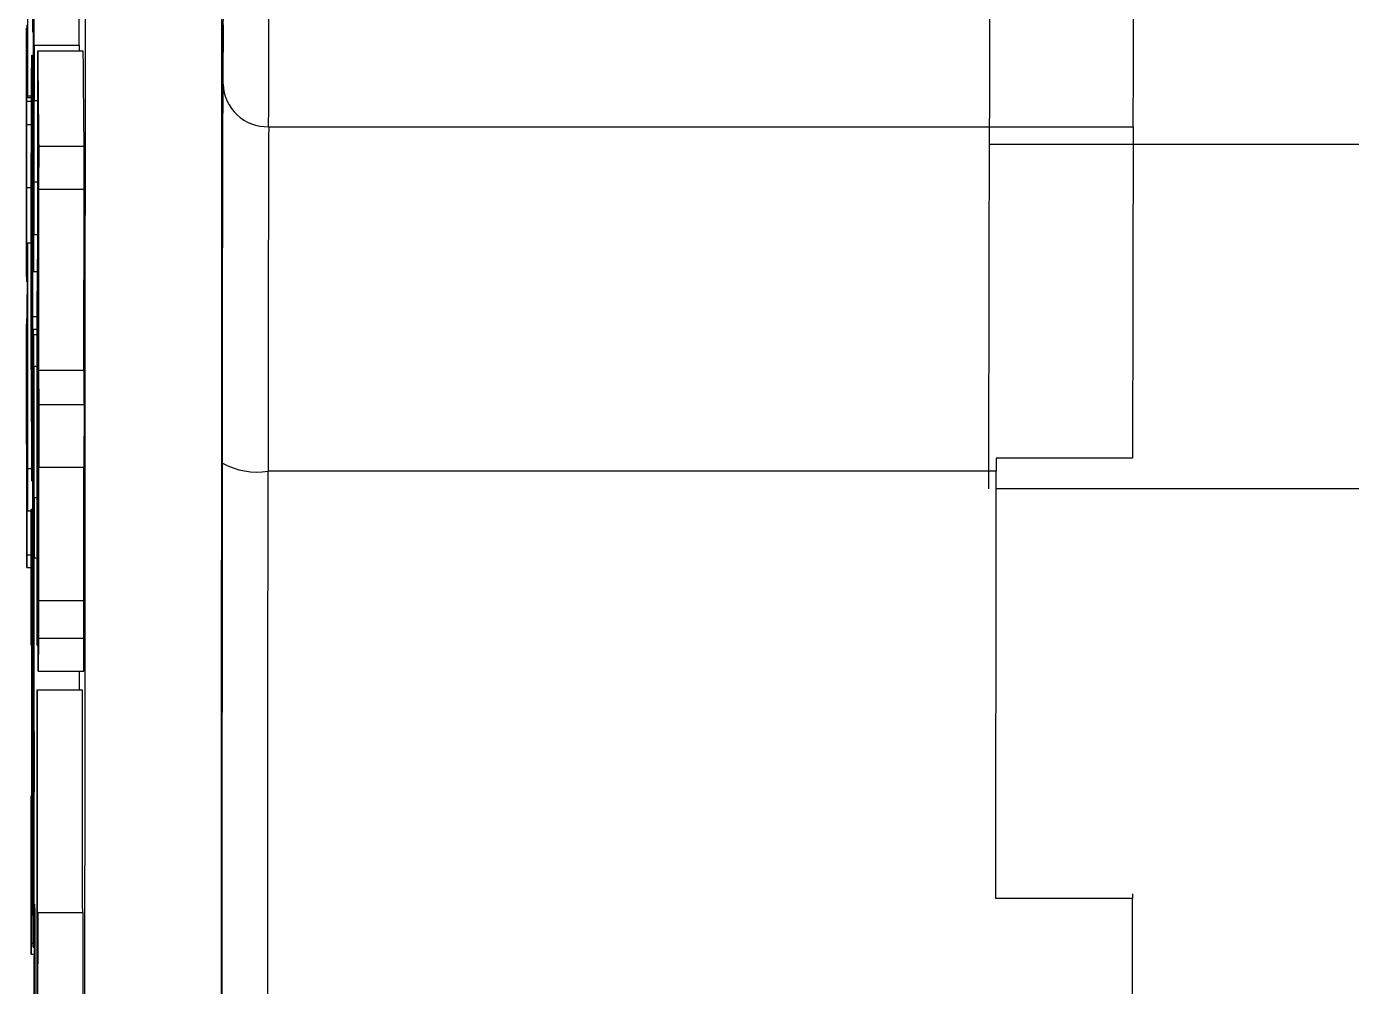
# Model space of a CAD drawing. Header units: millimetres. Extents: x 2126 to 3741, y 477 to 1658.
# Drawn here: x 2289.11 to 2318.23, y 863.77 to 884.87 of the extents above; entities that cross this region are included whole.
import ezdxf

# ---------------------------------------------------------------- set-up
doc = ezdxf.new("R2010")
doc.units = ezdxf.units.MM

msp = doc.modelspace()

# ---------------------------------------------------------------- linework, layer by layer
at = {"color": 7, "linetype": 'Continuous', "lineweight": 25}
for p, q in [((2289.27, 888.098), (2289.27, 881.105)), ((2289.274, 886.422), (2289.274, 884.4)), ((2289.269, 884.804), (2289.269, 886.191)), ((2289.273, 881.452), (2289.273, 886.307)), ((2290.274, 884.457), (2290.274, 886.018)), ((2289.133, 885.763), (2289.134, 883.342)), ((2289.256, 884.746), (2289.255, 885.44)), ((2289.116, 884.054), (2289.132, 884.906)), ((2289.266, 885.093), (2289.269, 884.804)), ((2289.115, 884.794), (2289.115, 884.831)), ((2289.115, 884.831), (2289.115, 884.471)), ((2289.115, 884.831), (2289.131, 884.831)), ((2289.116, 879.487), (2289.115, 884.794)), ((2289.265, 884.746), (2289.256, 884.746)), ((2289.265, 883.359), (2289.265, 884.746)), ((2289.266, 884.804), (2289.266, 881.221)), ((2289.115, 884.471), (2289.124, 884.471)), ((2289.281, 884.457), (2289.28, 883.244)), ((2289.281, 884.457), (2290.281, 884.457)), ((2289.363, 883.213), (2289.362, 884.333)), ((2289.362, 884.333), (2290.362, 884.333)), ((2290.281, 884.333), (2290.281, 884.457)), ((2289.132, 884.081), (2289.117, 883.23)), ((2289.234, 884.235), (2289.265, 884.235)), ((2289.133, 883.305), (2289.133, 883.665)), ((2289.269, 879.487), (2289.269, 883.706)), ((2289.279, 883.648), (2289.274, 883.648)), ((2289.274, 883.648), (2289.274, 881.452)), ((2289.28, 883.244), (2289.279, 883.648)), ((2289.117, 883.23), (2289.256, 883.23)), ((2289.134, 883.342), (2289.133, 883.305)), ((2289.133, 883.305), (2289.256, 883.305)), ((2289.134, 883.342), (2289.256, 883.342)), ((2289.257, 882.666), (2289.256, 883.359)), ((2289.256, 883.359), (2289.265, 883.359)), ((2289.28, 883.244), (2289.363, 883.244)), ((2289.365, 882.995), (2289.363, 883.213)), ((2289.363, 878.949), (2289.365, 882.995)), ((2289.366, 882.902), (2289.364, 878.857)), ((2289.372, 882.209), (2289.366, 882.902)), ((2289.116, 882.718), (2289.116, 881.327)), ((2289.116, 882.718), (2289.257, 882.718)), ((2289.255, 882.666), (2289.255, 882.666)), ((2289.255, 882.666), (2289.257, 882.666)), ((2289.265, 882.666), (2289.257, 882.666)), ((2289.265, 881.163), (2289.265, 882.666)), ((2294.436, 882.666), (2313.436, 882.666)), ((2310.279, 882.281), (2344.113, 882.281)), ((2289.37, 878.163), (2289.372, 882.209)), ((2289.373, 882.116), (2289.371, 878.071)), ((2289.379, 881.451), (2289.373, 882.116)), ((2289.382, 882.232), (2289.38, 881.292)), ((2290.382, 882.232), (2289.382, 882.232)), ((2290.38, 881.292), (2290.382, 882.232)), ((2289.272, 880.701), (2289.272, 881.452)), ((2289.272, 881.452), (2289.273, 881.452)), ((2289.274, 881.452), (2289.279, 881.452)), ((2289.279, 881.452), (2289.278, 880.296)), ((2289.279, 881.452), (2289.364, 881.452)), ((2289.377, 877.406), (2289.379, 881.451)), ((2289.116, 881.327), (2289.253, 881.327)), ((2289.256, 881.163), (2289.265, 881.163)), ((2289.266, 881.221), (2289.267, 880.816)), ((2289.266, 881.221), (2289.269, 881.221)), ((2289.38, 881.292), (2289.378, 877.313)), ((2289.38, 881.292), (2290.38, 881.292)), ((2290.378, 877.313), (2290.38, 881.292)), ((2289.27, 881.105), (2289.272, 880.412)), ((2289.27, 881.105), (2289.272, 881.105)), ((2289.267, 880.816), (2289.266, 880.007)), ((2289.267, 880.816), (2289.269, 880.816)), ((2289.272, 880.701), (2289.277, 880.701)), ((2289.277, 880.759), (2289.276, 880.757)), ((2289.278, 880.296), (2289.277, 880.759)), ((2289.265, 880.412), (2289.256, 880.412)), ((2289.256, 880.41), (2289.265, 880.41)), ((2289.266, 880.007), (2289.265, 880.412)), ((2289.272, 880.412), (2289.269, 879.487)), ((2289.272, 880.412), (2289.278, 880.412)), ((2289.278, 880.296), (2289.363, 880.296)), ((2289.134, 880.045), (2289.135, 880.113)), ((2289.134, 879.793), (2289.134, 880.045)), ((2289.135, 880.113), (2289.137, 875.156)), ((2289.135, 880.113), (2289.266, 880.113)), ((2289.266, 880.007), (2289.269, 880.007)), ((2289.363, 879.747), (2289.355, 879.747)), ((2289.356, 879.692), (2289.363, 878.949)), ((2289.356, 879.692), (2289.363, 879.692)), ((2289.12, 879.256), (2289.116, 879.487)), ((2289.12, 879.526), (2289.12, 879.256)), ((2289.22, 879.558), (2289.269, 879.558)), ((2289.249, 879.608), (2289.269, 879.608)), ((2289.269, 879.487), (2289.363, 879.487)), ((2289.118, 877.658), (2289.134, 879.248)), ((2289.231, 878.494), (2289.231, 878.979)), ((2289.231, 878.979), (2289.232, 878.979)), ((2289.232, 878.979), (2289.232, 874.886)), ((2289.364, 878.857), (2289.37, 878.163)), ((2289.37, 878.857), (2289.364, 878.857)), ((2289.249, 878.494), (2289.352, 878.494)), ((2289.35, 873.324), (2289.352, 878.585)), ((2289.362, 878.007), (2289.356, 878.703)), ((2289.116, 878.261), (2289.117, 878.329)), ((2289.119, 873.105), (2289.116, 878.261)), ((2289.117, 878.329), (2289.117, 878.026)), ((2289.117, 878.329), (2289.125, 878.329)), ((2289.134, 878.439), (2289.127, 877.749)), ((2289.258, 878.158), (2289.259, 878.216)), ((2289.259, 878.216), (2289.352, 878.216)), ((2289.117, 878.026), (2289.122, 878.026)), ((2289.136, 876.657), (2289.135, 878.073)), ((2289.266, 877.58), (2289.267, 878.1)), ((2289.267, 878.1), (2289.267, 874.459)), ((2289.267, 878.1), (2289.352, 878.1)), ((2289.354, 878.063), (2289.352, 873.409)), ((2289.354, 878.063), (2289.362, 878.063)), ((2289.36, 873.825), (2289.362, 878.007)), ((2289.363, 877.914), (2289.361, 873.733)), ((2289.37, 877.221), (2289.363, 877.914)), ((2289.371, 878.071), (2289.377, 877.406)), ((2289.377, 878.071), (2289.371, 878.071)), ((2289.127, 877.684), (2289.118, 876.849)), ((2289.127, 877.749), (2289.128, 876.283)), ((2289.127, 877.749), (2289.135, 877.749)), ((2289.127, 876.218), (2289.127, 877.684)), ((2289.248, 877.697), (2289.266, 877.697)), ((2289.223, 877.523), (2289.229, 877.523)), ((2289.254, 876.944), (2289.255, 877.465)), ((2289.255, 877.465), (2289.255, 872.032)), ((2289.277, 876.944), (2289.278, 877.407)), ((2289.278, 877.407), (2289.278, 874.459)), ((2289.278, 877.407), (2289.352, 877.407)), ((2289.368, 873.039), (2289.37, 877.221)), ((2289.37, 877.128), (2289.368, 872.947)), ((2289.377, 876.463), (2289.37, 877.128)), ((2289.378, 877.313), (2290.378, 877.313)), ((2289.118, 876.849), (2289.127, 876.849)), ((2289.249, 876.819), (2289.241, 876.18)), ((2289.277, 876.309), (2289.277, 876.944)), ((2289.241, 876.18), (2289.241, 876.666)), ((2289.375, 872.281), (2289.377, 876.463)), ((2289.386, 876.561), (2289.383, 875.181)), ((2289.386, 876.561), (2290.386, 876.561)), ((2290.383, 875.181), (2290.386, 876.561)), ((2289.118, 876.306), (2289.118, 874.992)), ((2289.118, 876.306), (2289.127, 876.306)), ((2289.229, 876.18), (2289.221, 876.18)), ((2289.266, 876.18), (2289.241, 876.18)), ((2289.266, 874.055), (2289.266, 876.193)), ((2289.277, 874.459), (2289.277, 876.309)), ((2289.378, 876.371), (2289.376, 872.256)), ((2289.383, 875.831), (2289.378, 876.371)), ((2289.131, 875.545), (2289.131, 875.611)), ((2289.131, 875.611), (2289.131, 875.308)), ((2289.383, 875.181), (2289.383, 875.831)), ((2289.131, 875.308), (2289.125, 874.653)), ((2289.231, 874.886), (2289.231, 875.29)), ((2289.254, 865.56), (2289.254, 875.557)), ((2313.423, 875.381), (2310.423, 875.381)), ((2289.125, 874.956), (2289.125, 875)), ((2289.137, 875.156), (2289.134, 874.224)), ((2289.137, 875.156), (2289.231, 875.156)), ((2289.259, 874.633), (2289.26, 875.095)), ((2289.26, 875.095), (2289.26, 872.032)), ((2289.383, 875.181), (2290.383, 875.181)), ((2290.376, 872.256), (2290.377, 875.181)), ((2310.423, 875.094), (2294.423, 875.094)), ((2289.118, 874.992), (2289.125, 874.992)), ((2289.125, 874.653), (2289.125, 874.956)), ((2289.232, 874.886), (2289.231, 874.886)), ((2289.232, 874.886), (2289.254, 874.886)), ((2344.851, 874.711), (2310.423, 874.711)), ((2289.134, 874.224), (2289.133, 874.453)), ((2289.259, 873.997), (2289.259, 874.633)), ((2289.267, 874.459), (2289.277, 874.459)), ((2289.281, 874.517), (2289.28, 873.188)), ((2289.281, 874.517), (2289.35, 874.517)), ((2289.134, 874.224), (2289.219, 874.224)), ((2289.219, 871.269), (2289.219, 874.263)), ((2289.219, 874.263), (2289.22, 874.263)), ((2289.22, 874.263), (2289.22, 874.02)), ((2289.22, 874.263), (2289.254, 874.263)), ((2289.22, 874.02), (2289.254, 874.02)), ((2289.259, 872.032), (2289.259, 873.997)), ((2289.359, 872.89), (2289.358, 874.01)), ((2289.358, 874.01), (2289.36, 873.825)), ((2289.358, 874.01), (2289.36, 874.01)), ((2289.27, 873.65), (2289.267, 873.65)), ((2289.267, 873.65), (2289.267, 869.316)), ((2289.273, 873.65), (2289.27, 873.65)), ((2289.27, 873.65), (2289.27, 869.316)), ((2289.27, 869.316), (2289.27, 873.65)), ((2289.273, 869.316), (2289.273, 873.65)), ((2289.277, 873.65), (2289.274, 873.65)), ((2289.274, 873.65), (2289.274, 869.316)), ((2289.277, 869.316), (2289.277, 873.65)), ((2289.278, 873.65), (2289.278, 869.316)), ((2289.279, 873.65), (2289.278, 873.65)), ((2289.28, 873.188), (2289.279, 873.65)), ((2289.361, 873.733), (2289.368, 873.039)), ((2289.368, 873.733), (2289.361, 873.733)), ((2289.123, 873.257), (2289.123, 872.981)), ((2289.123, 873.257), (2289.219, 873.257)), ((2289.352, 873.409), (2289.359, 873.409)), ((2289.123, 872.981), (2289.119, 873.105)), ((2289.123, 872.981), (2289.219, 872.981)), ((2289.222, 873.13), (2289.249, 869.977)), ((2289.222, 873.13), (2289.254, 873.13)), ((2289.266, 869.894), (2289.266, 873.015)), ((2289.28, 873.188), (2289.359, 873.188)), ((2289.368, 872.947), (2289.375, 872.281)), ((2289.375, 872.947), (2289.368, 872.947)), ((2289.23, 871.512), (2289.224, 872.24)), ((2289.266, 872.09), (2289.264, 870.761)), ((2289.266, 872.09), (2289.266, 872.09)), ((2289.376, 872.256), (2289.377, 871.429)), ((2289.376, 872.256), (2290.376, 872.256)), ((2290.377, 871.429), (2290.376, 872.256)), ((2289.255, 872.032), (2289.259, 872.032)), ((2289.358, 871.842), (2289.358, 871.506)), ((2289.22, 871.512), (2289.22, 871.269)), ((2289.22, 871.512), (2289.23, 871.512)), ((2289.23, 867.877), (2289.23, 871.512)), ((2289.22, 871.269), (2289.219, 871.269)), ((2289.22, 871.269), (2289.23, 871.269)), ((2289.246, 869.654), (2289.231, 871.35)), ((2289.231, 871.35), (2289.231, 867.958)), ((2289.259, 871.281), (2289.255, 871.281)), ((2289.255, 871.281), (2289.255, 867.64)), ((2289.259, 867.987), (2289.259, 871.281)), ((2289.263, 871.281), (2289.26, 871.281)), ((2289.26, 871.281), (2289.26, 869.721)), ((2289.264, 870.761), (2289.263, 871.281)), ((2289.351, 871.275), (2289.374, 871.275)), ((2289.374, 870.699), (2289.373, 871.416)), ((2289.377, 871.429), (2289.374, 870.699)), ((2289.377, 871.429), (2290.377, 871.429)), ((2290.374, 870.699), (2290.377, 871.429)), ((2289.264, 870.761), (2289.266, 870.761)), ((2289.374, 870.699), (2290.374, 870.699)), ((2290.278, 870.287), (2290.278, 870.699)), ((2289.346, 870.238), (2289.347, 870.287)), ((2289.347, 870.287), (2290.347, 870.287)), ((2289.249, 869.977), (2289.249, 868.767)), ((2289.249, 869.977), (2289.254, 869.977)), ((2289.231, 867.958), (2289.246, 869.573)), ((2289.246, 869.573), (2289.246, 869.654)), ((2289.26, 869.721), (2289.262, 869.027)), ((2289.26, 869.721), (2289.27, 869.721)), ((2289.266, 864.808), (2289.266, 869.547)), ((2289.267, 869.316), (2289.27, 869.316)), ((2289.27, 869.316), (2289.273, 869.316)), ((2289.274, 869.316), (2289.277, 869.316)), ((2289.282, 869.374), (2289.28, 868.045)), ((2289.262, 869.027), (2289.259, 867.987)), ((2289.249, 868.767), (2289.222, 865.695)), ((2289.249, 868.767), (2289.254, 868.767)), ((2289.277, 868.507), (2289.267, 868.507)), ((2289.267, 868.507), (2289.267, 867.12)), ((2289.277, 865.328), (2289.277, 868.507)), ((2289.28, 868.507), (2289.278, 868.507)), ((2289.278, 868.507), (2289.278, 867.178)), ((2289.28, 868.045), (2289.28, 868.507)), ((2289.219, 864.482), (2289.219, 867.961)), ((2289.219, 867.961), (2289.22, 867.961)), ((2289.22, 867.961), (2289.22, 867.637)), ((2289.22, 867.961), (2289.23, 867.961)), ((2289.223, 867.071), (2289.23, 867.877)), ((2289.22, 867.637), (2289.228, 867.637)), ((2289.255, 867.64), (2289.257, 866.773)), ((2289.255, 867.64), (2289.266, 867.64)), ((2289.278, 867.178), (2289.279, 866.426)), ((2289.267, 867.12), (2289.269, 866.138)), ((2289.267, 867.12), (2289.277, 867.12)), ((2289.257, 866.773), (2289.254, 865.56)), ((2289.279, 866.426), (2289.277, 865.328)), ((2289.269, 866.138), (2289.266, 864.808)), ((2289.269, 866.138), (2289.277, 866.138)), ((2289.222, 865.695), (2289.254, 865.695)), ((2313.418, 865.708), (2310.418, 865.708)), ((2313.417, 865.811), (2313.418, 865.708)), ((2289.363, 865.397), (2289.356, 861.328)), ((2289.361, 865.253), (2289.363, 865.397)), ((2289.363, 865.397), (2290.363, 865.397)), ((2290.356, 861.328), (2290.363, 865.397)), ((2289.277, 865.328), (2289.289, 865.328)), ((2289.266, 864.808), (2289.287, 864.808)), ((2289.22, 864.724), (2289.22, 864.482)), ((2289.22, 864.724), (2289.287, 864.724)), ((2289.261, 864.635), (2289.261, 864.635)), ((2289.261, 864.635), (2289.287, 864.635)), ((2289.22, 864.482), (2289.219, 864.482)), ((2289.22, 864.482), (2289.286, 864.482)), ((2289.356, 861.572), (2289.359, 863.776))]:
    msp.add_line(p, q, dxfattribs=at)
at = {"color": 7, "linetype": 'Continuous', "lineweight": 25, "flags": 128}
for points in [[(2293.395, 861.173), (2293.399, 865.877), (2293.402, 870.698), (2293.405, 875.612), (2293.406, 880.596), (2293.407, 885.623), (2293.407, 890.668), (2293.407, 895.708), (2293.406, 900.716), (2293.403, 905.668), (2293.401, 910.539)], [(2293.431, 884.207), (2293.428, 884.384), (2293.425, 884.903)], [(2293.437, 884.903), (2293.434, 884.384), (2293.431, 884.207)], [(2310.423, 875.381), (2310.423, 875.345), (2310.423, 875.309), (2310.423, 875.274), (2310.423, 875.238), (2310.423, 875.202), (2310.423, 875.166), (2310.423, 875.13), (2310.423, 875.094)], [(2294.285, 810.697), (2294.296, 811.838), (2294.308, 813.329), (2294.318, 815.164), (2294.329, 817.336), (2294.339, 819.834), (2294.349, 822.646), (2294.358, 825.76), (2294.367, 829.163), (2294.376, 832.838), (2294.383, 836.769), (2294.391, 840.938), (2294.397, 845.327), (2294.403, 849.915), (2294.409, 854.682), (2294.413, 859.605), (2294.417, 864.664), (2294.42, 869.835), (2294.423, 875.094)], [(2310.418, 865.708), (2310.419, 866.865), (2310.419, 868.027), (2310.42, 869.194), (2310.421, 870.366), (2310.421, 871.542), (2310.422, 872.723), (2310.422, 873.907), (2310.423, 875.094)], [(2313.302, 812.58), (2313.308, 813.371), (2313.319, 815.241), (2313.329, 817.455), (2313.34, 820.003), (2313.35, 822.873), (2313.359, 826.052), (2313.368, 829.525), (2313.376, 833.275), (2313.384, 837.286), (2313.392, 841.539), (2313.398, 846.015), (2313.404, 850.691), (2313.41, 855.547), (2313.414, 860.561), (2313.418, 865.708)], [(2289.292, 865.584), (2289.295, 865.398), (2289.297, 864.86), (2289.299, 864.021), (2289.3, 862.963), (2289.3, 861.792), (2289.3, 860.62), (2289.299, 859.563), (2289.297, 858.724), (2289.295, 858.185), (2289.292, 857.999), (2289.29, 858.185), (2289.287, 858.724), (2289.286, 859.563), (2289.284, 860.62), (2289.284, 861.792), (2289.284, 862.963), (2289.286, 864.021), (2289.287, 864.86), (2289.29, 865.398), (2289.292, 865.584)], [(2289.292, 864.763), (2289.294, 864.584), (2289.296, 864.068), (2289.298, 863.277), (2289.298, 862.308), (2289.298, 861.276), (2289.298, 860.306), (2289.296, 859.515), (2289.294, 858.999), (2289.292, 858.82), (2289.29, 858.999), (2289.288, 859.515), (2289.287, 860.306), (2289.286, 861.276), (2289.286, 862.308), (2289.287, 863.277), (2289.288, 864.068), (2289.29, 864.584), (2289.292, 864.763)]]:
    msp.add_lwpolyline(points, dxfattribs=at)
at = {"color": 7, "linetype": 'Continuous', "lineweight": 25}
for centre, radius, start, end in [((302.133, 889.407), 1992.314, 359.806162, 0.193839), ((321.133, 889.407), 1992.314, 359.806162, 0.193839), ((2294.406, 883.636), 0.971, 182.0036, 271.8174), ((4169.508, 875.533), 1875.085, 179.782038, 180.013422), ((4128.319, 875.687), 1814.896, 179.779653, 180.009649), ((2294.181, 876.637), 1.561, 240.8519, 278.9032)]:
    msp.add_arc(centre, radius, start, end, dxfattribs=at)
for points, knots in [([(2290.257, 957.852), (2290.261, 957.804), (2290.269, 957.698), (2290.282, 956.828), (2290.295, 955.347), (2290.309, 953.172), (2290.322, 950.341), (2290.335, 946.827), (2290.347, 942.673), (2290.358, 937.93), (2290.369, 932.668), (2290.377, 926.977), (2290.385, 920.954), (2290.391, 914.731), (2290.396, 908.365), (2290.399, 902.013), (2290.401, 895.674), (2290.401, 889.407), (2290.401, 883.139), (2290.399, 876.801), (2290.396, 870.448), (2290.391, 864.082), (2290.385, 857.859), (2290.377, 851.837), (2290.369, 846.145), (2290.358, 840.883), (2290.347, 836.14), (2290.335, 831.986), (2290.322, 828.472), (2290.309, 825.641), (2290.295, 823.466), (2290.282, 821.985), (2290.269, 821.114), (2290.261, 821.007), (2290.257, 820.959)], [0, 0, 0, 0, 0.023828, 0.053273, 0.084485, 0.115699, 0.147957, 0.180726, 0.213842, 0.247136, 0.28043, 0.313546, 0.346314, 0.378573, 0.409785, 0.440999, 0.470442, 0.499888, 0.529332, 0.558778, 0.58999, 0.621203, 0.653462, 0.68623, 0.719347, 0.752641, 0.785934, 0.819051, 0.851819, 0.884078, 0.915289, 0.946503, 0.975948, 1, 1, 1, 1]), ([(2293.436, 883.603), (2293.437, 883.867), (2293.439, 884.408), (2293.442, 885.826), (2293.444, 887.542), (2293.444, 889.407), (2293.444, 891.271), (2293.442, 892.987), (2293.439, 894.405), (2293.437, 894.946), (2293.436, 895.211)], [0, 0, 0, 0, 0.122089, 0.25, 0.377911, 0.5, 0.622089, 0.75, 0.877911, 1, 1, 1, 1]), ([(2289.269, 883.706), (2289.269, 883.829), (2289.269, 884.075), (2289.267, 884.449), (2289.267, 884.664), (2289.266, 884.804)], [0, 0, 0, 0, 0.259762, 0.519402, 1, 1, 1, 1]), ([(2289.115, 884.471), (2289.115, 884.382), (2289.115, 884.258), (2289.116, 884.124), (2289.116, 884.067), (2289.116, 884.043), (2289.116, 884.051), (2289.116, 884.054)], [0, 0, 0, 0, 0.36734, 0.515297, 0.663697, 0.845087, 1, 1, 1, 1]), ([(2289.275, 884.401), (2289.275, 884.402), (2289.276, 884.403), (2289.278, 884.411), (2289.28, 884.44), (2289.281, 884.457)], [0, 0, 0, 0, 0.1670531, 0.5016287, 1, 1, 1, 1]), ([(2289.362, 884.333), (2289.364, 884.168), (2289.367, 883.697), (2289.374, 882.976), (2289.379, 882.48), (2289.382, 882.232)], [0, 0, 0, 0, 0.212581, 0.606192, 1, 1, 1, 1]), ([(2290.382, 882.232), (2290.38, 882.363), (2290.376, 882.739), (2290.37, 883.428), (2290.365, 884.031), (2290.362, 884.333)], [0, 0, 0, 0, 0.212583, 0.606196, 1, 1, 1, 1]), ([(2289.133, 883.665), (2289.133, 883.738), (2289.133, 883.851), (2289.133, 883.981), (2289.133, 884.055), (2289.133, 884.089), (2289.132, 884.084), (2289.132, 884.081)], [0, 0, 0, 0, 0.311431, 0.483158, 0.654996, 0.813001, 1, 1, 1, 1]), ([(2289.219, 879.564), (2289.219, 880.15), (2289.219, 881.143), (2289.221, 882.316), (2289.224, 883.351), (2289.228, 884.087), (2289.232, 884.189), (2289.234, 884.235)], [0, 0, 0, 0, 0.187422, 0.316972, 0.445984, 0.752119, 1, 1, 1, 1]), ([(2289.234, 884.235), (2289.235, 884.207), (2289.239, 884.133), (2289.243, 883.38), (2289.247, 882.228), (2289.249, 881.151), (2289.249, 880.229), (2289.249, 879.711), (2289.249, 879.608)], [0, 0, 0, 0, 0.211208, 0.543916, 0.70607, 0.836311, 0.967456, 1, 1, 1, 1]), ([(2293.421, 875.273), (2293.421, 876.176), (2293.422, 878.013), (2293.426, 880.426), (2293.43, 882.416), (2293.434, 883.212), (2293.436, 883.603)], [0, 0, 0, 0, 0.245796, 0.5, 0.754204, 1, 1, 1, 1]), ([(2289.117, 883.23), (2289.116, 883.22), (2289.116, 883.203), (2289.116, 883.127), (2289.116, 883.017), (2289.116, 882.874), (2289.116, 882.769), (2289.116, 882.718)], [0, 0, 0, 0, 0.226887, 0.389122, 0.551824, 0.783972, 1, 1, 1, 1]), ([(2289.234, 882.893), (2289.232, 882.863), (2289.229, 882.804), (2289.226, 882.35), (2289.223, 881.815), (2289.221, 881.118), (2289.22, 880.36), (2289.22, 879.813), (2289.22, 879.558)], [0, 0, 0, 0, 0.254742, 0.50973, 0.682774, 0.792634, 0.903219, 1, 1, 1, 1]), ([(2289.248, 879.659), (2289.248, 879.898), (2289.248, 880.37), (2289.247, 881.121), (2289.245, 881.927), (2289.241, 882.564), (2289.238, 882.851), (2289.235, 882.879), (2289.234, 882.893)], [0, 0, 0, 0, 0.087728, 0.173959, 0.328461, 0.554861, 0.777023, 1, 1, 1, 1]), ([(2289.253, 881.394), (2289.253, 881.429), (2289.254, 881.495), (2289.254, 881.793), (2289.255, 882.19), (2289.255, 882.512), (2289.255, 882.666)], [0, 0, 0, 0, 0.215567, 0.407136, 0.716043, 1, 1, 1, 1]), ([(2289.255, 882.666), (2289.255, 882.5), (2289.255, 882.17), (2289.255, 881.784), (2289.255, 881.511), (2289.255, 881.369), (2289.256, 881.267), (2289.256, 881.205), (2289.256, 881.17), (2289.256, 881.166), (2289.256, 881.163)], [0, 0, 0, 0, 0.291265, 0.577908, 0.673859, 0.770575, 0.821169, 0.872133, 0.929983, 1, 1, 1, 1]), ([(2289.116, 881.327), (2289.116, 881.08), (2289.116, 880.603), (2289.117, 880.055), (2289.119, 879.686), (2289.12, 879.585), (2289.12, 879.526)], [0, 0, 0, 0, 0.254501, 0.491089, 0.704746, 1, 1, 1, 1]), ([(2289.256, 880.412), (2289.256, 880.415), (2289.255, 880.42), (2289.254, 880.6), (2289.253, 880.919), (2289.253, 881.216), (2289.253, 881.394)], [0, 0, 0, 0, 0.273904, 0.481798, 0.689877, 1, 1, 1, 1]), ([(2289.275, 880.749), (2289.274, 880.745), (2289.274, 880.737), (2289.273, 880.713), (2289.272, 880.701)], [0, 0, 0, 0, 0.499804, 1, 1, 1, 1]), ([(2289.134, 879.248), (2289.134, 879.263), (2289.134, 879.289), (2289.134, 879.369), (2289.134, 879.467), (2289.134, 879.615), (2289.134, 879.724), (2289.134, 879.793)], [0, 0, 0, 0, 0.243865, 0.391737, 0.541046, 0.710969, 1, 1, 1, 1]), ([(2289.241, 876.666), (2289.242, 876.873), (2289.244, 877.177), (2289.247, 877.951), (2289.248, 878.742), (2289.248, 879.359), (2289.248, 879.659)], [0, 0, 0, 0, 0.421189, 0.615596, 0.812628, 1, 1, 1, 1]), ([(2289.352, 878.585), (2289.352, 878.78), (2289.353, 879.103), (2289.353, 879.483), (2289.354, 879.692), (2289.355, 879.773), (2289.355, 879.722), (2289.356, 879.692)], [0, 0, 0, 0, 0.2631806, 0.4361155, 0.6100885, 0.7625762, 1, 1, 1, 1]), ([(2289.22, 877.388), (2289.22, 877.667), (2289.219, 878.241), (2289.219, 879.035), (2289.219, 879.476), (2289.219, 879.564)], [0, 0, 0, 0, 0.432658, 0.887677, 1, 1, 1, 1]), ([(2289.22, 879.558), (2289.22, 879.218), (2289.22, 878.706), (2289.221, 878.087), (2289.222, 877.729), (2289.223, 877.574), (2289.223, 877.536), (2289.223, 877.523)], [0, 0, 0, 0, 0.362877, 0.547963, 0.734409, 0.906428, 1, 1, 1, 1]), ([(2289.249, 879.608), (2289.249, 879.471), (2289.249, 879.209), (2289.249, 878.838), (2289.249, 878.609), (2289.249, 878.494)], [0, 0, 0, 0, 0.356459, 0.6762528, 1, 1, 1, 1]), ([(2289.229, 877.523), (2289.229, 877.529), (2289.23, 877.54), (2289.231, 877.676), (2289.231, 877.876), (2289.231, 878.161), (2289.231, 878.378), (2289.231, 878.494)], [0, 0, 0, 0, 0.2578562, 0.4223337, 0.5883002, 0.7795784, 1, 1, 1, 1]), ([(2289.249, 878.494), (2289.249, 878.429), (2289.248, 878.298), (2289.248, 878.038), (2289.248, 877.833), (2289.248, 877.697)], [0, 0, 0, 0, 0.251708, 0.503436, 1, 1, 1, 1]), ([(2289.355, 878.66), (2289.354, 878.623), (2289.354, 878.533), (2289.354, 878.314), (2289.354, 878.145), (2289.354, 878.063)], [0, 0, 0, 0, 0.272877, 0.648333, 1, 1, 1, 1]), ([(2289.356, 878.703), (2289.356, 878.73), (2289.355, 878.759), (2289.355, 878.717), (2289.355, 878.714)], [0, 0, 0, 0, 0.932699, 1, 1, 1, 1]), ([(2289.135, 878.073), (2289.135, 878.15), (2289.135, 878.269), (2289.135, 878.389), (2289.134, 878.446), (2289.134, 878.458), (2289.134, 878.445), (2289.134, 878.439)], [0, 0, 0, 0, 0.339866, 0.516986, 0.694619, 0.862206, 1, 1, 1, 1]), ([(2289.259, 878.216), (2289.259, 877.62), (2289.26, 876.588), (2289.263, 875.125), (2289.265, 874.45), (2289.266, 874.055)], [0, 0, 0, 0, 0.36202, 0.6263638, 1, 1, 1, 1]), ([(2289.117, 878.026), (2289.117, 877.936), (2289.117, 877.811), (2289.117, 877.69), (2289.118, 877.642), (2289.118, 877.638), (2289.118, 877.653), (2289.118, 877.658)], [0, 0, 0, 0, 0.37884, 0.527566, 0.676229, 0.889817, 1, 1, 1, 1]), ([(2289.266, 873.015), (2289.265, 873.416), (2289.262, 874.425), (2289.259, 876.311), (2289.258, 877.711), (2289.258, 878.158)], [0, 0, 0, 0, 0.3105248, 0.7800713, 1, 1, 1, 1]), ([(2289.248, 877.697), (2289.248, 877.566), (2289.248, 877.311), (2289.249, 877.006), (2289.249, 876.879), (2289.249, 876.819)], [0, 0, 0, 0, 0.3565311, 0.6963223, 1, 1, 1, 1]), ([(2289.221, 876.744), (2289.221, 876.815), (2289.221, 876.978), (2289.221, 877.211), (2289.221, 877.334), (2289.22, 877.388)], [0, 0, 0, 0, 0.301306, 0.696717, 1, 1, 1, 1]), ([(2289.266, 876.193), (2289.266, 876.36), (2289.266, 876.676), (2289.266, 877.141), (2289.266, 877.433), (2289.266, 877.58)], [0, 0, 0, 0, 0.35686, 0.67714, 1, 1, 1, 1]), ([(2289.378, 877.313), (2289.379, 877.239), (2289.38, 877.091), (2289.383, 876.838), (2289.385, 876.667), (2289.386, 876.561)], [0, 0, 0, 0, 0.2727442, 0.5454921, 1, 1, 1, 1]), ([(2290.386, 876.561), (2290.385, 876.623), (2290.384, 876.749), (2290.381, 876.997), (2290.379, 877.192), (2290.378, 877.313)], [0, 0, 0, 0, 0.272745, 0.545491, 1, 1, 1, 1]), ([(2289.118, 876.849), (2289.118, 876.83), (2289.118, 876.799), (2289.118, 876.7), (2289.118, 876.581), (2289.118, 876.445), (2289.118, 876.348), (2289.118, 876.306)], [0, 0, 0, 0, 0.271137, 0.427796, 0.584166, 0.818016, 1, 1, 1, 1]), ([(2289.254, 875.557), (2289.254, 875.724), (2289.254, 876.041), (2289.254, 876.505), (2289.254, 876.798), (2289.254, 876.944)], [0, 0, 0, 0, 0.35686, 0.67714, 1, 1, 1, 1]), ([(2289.133, 874.453), (2289.134, 874.642), (2289.135, 875.023), (2289.136, 875.662), (2289.136, 876.249), (2289.136, 876.546), (2289.136, 876.657)], [0, 0, 0, 0, 0.324948, 0.652823, 0.870839, 1, 1, 1, 1]), ([(2289.221, 876.18), (2289.221, 876.224), (2289.221, 876.312), (2289.221, 876.474), (2289.221, 876.624), (2289.221, 876.723), (2289.221, 876.744)], [0, 0, 0, 0, 0.252541, 0.505388, 0.89895, 1, 1, 1, 1]), ([(2289.125, 875), (2289.126, 875.053), (2289.126, 875.133), (2289.127, 875.375), (2289.127, 875.615), (2289.127, 875.911), (2289.127, 876.106), (2289.127, 876.218)], [0, 0, 0, 0, 0.333895, 0.499037, 0.66578, 0.808284, 1, 1, 1, 1]), ([(2289.128, 876.283), (2289.128, 876.152), (2289.128, 875.939), (2289.129, 875.689), (2289.129, 875.554), (2289.13, 875.486), (2289.13, 875.508), (2289.13, 875.54), (2289.131, 875.545)], [0, 0, 0, 0, 0.2467259, 0.3998867, 0.5540311, 0.6957626, 0.9510683, 1, 1, 1, 1]), ([(2289.231, 875.29), (2289.231, 875.424), (2289.231, 875.648), (2289.231, 875.915), (2289.23, 876.085), (2289.23, 876.171), (2289.229, 876.177), (2289.229, 876.18)], [0, 0, 0, 0, 0.277602, 0.465557, 0.653489, 0.849158, 1, 1, 1, 1]), ([(2293.285, 811.681), (2293.29, 812.208), (2293.301, 813.27), (2293.317, 815.809), (2293.332, 819.078), (2293.347, 823.14), (2293.361, 827.952), (2293.374, 833.445), (2293.386, 839.538), (2293.396, 846.141), (2293.405, 853.12), (2293.412, 860.362), (2293.417, 867.739), (2293.42, 872.777), (2293.421, 875.273)], [0, 0, 0, 0, 0.079959, 0.161371, 0.244142, 0.328893, 0.414217, 0.5, 0.585778, 0.671102, 0.755858, 0.838624, 0.920039, 1, 1, 1, 1]), ([(2289.118, 874.992), (2289.119, 874.702), (2289.119, 874.201), (2289.12, 873.686), (2289.122, 873.374), (2289.123, 873.299), (2289.123, 873.257)], [0, 0, 0, 0, 0.295552, 0.509146, 0.721996, 1, 1, 1, 1]), ([(2289.278, 874.459), (2289.278, 874.461), (2289.279, 874.464), (2289.28, 874.478), (2289.281, 874.503), (2289.281, 874.517)], [0, 0, 0, 0, 0.279578, 0.559168, 1, 1, 1, 1]), ([(2289.22, 874.02), (2289.22, 873.897), (2289.22, 873.686), (2289.221, 873.43), (2289.221, 873.245), (2289.222, 873.17), (2289.222, 873.138), (2289.222, 873.13)], [0, 0, 0, 0, 0.268165, 0.456817, 0.645375, 0.906381, 1, 1, 1, 1]), ([(2289.351, 871.275), (2289.351, 871.439), (2289.35, 871.717), (2289.349, 872.303), (2289.349, 872.834), (2289.35, 873.183), (2289.35, 873.324)], [0, 0, 0, 0, 0.312528, 0.530177, 0.809183, 1, 1, 1, 1]), ([(2289.352, 873.409), (2289.352, 873.319), (2289.351, 873.155), (2289.352, 872.926), (2289.352, 872.748), (2289.353, 872.488), (2289.355, 872.273), (2289.357, 872.01), (2289.358, 871.842)], [0, 0, 0, 0, 0.07162, 0.129699, 0.187858, 0.251244, 0.523134, 1, 1, 1, 1]), ([(2289.373, 871.416), (2289.372, 871.564), (2289.369, 871.861), (2289.364, 872.37), (2289.361, 872.697), (2289.359, 872.89)], [0, 0, 0, 0, 0.289148, 0.578294, 1, 1, 1, 1]), ([(2289.222, 872.321), (2289.222, 872.312), (2289.221, 872.298), (2289.221, 872.219), (2289.221, 872.123), (2289.22, 871.969), (2289.22, 871.758), (2289.22, 871.597), (2289.22, 871.512)], [0, 0, 0, 0, 0.284135, 0.450473, 0.560568, 0.671794, 0.825494, 1, 1, 1, 1]), ([(2289.224, 872.24), (2289.223, 872.25), (2289.223, 872.272), (2289.223, 872.305), (2289.222, 872.314), (2289.222, 872.321)], [0, 0, 0, 0, 0.25022, 0.500508, 1, 1, 1, 1]), ([(2289.26, 872.032), (2289.261, 872.034), (2289.262, 872.037), (2289.264, 872.054), (2289.265, 872.078), (2289.266, 872.09)], [0, 0, 0, 0, 0.39313, 0.696516, 1, 1, 1, 1]), ([(2289.358, 871.506), (2289.357, 871.575), (2289.356, 871.709), (2289.354, 871.846), (2289.352, 871.74), (2289.351, 871.483), (2289.351, 871.305), (2289.351, 871.275)], [0, 0, 0, 0, 0.2884014, 0.5546776, 0.7569491, 0.9590558, 1, 1, 1, 1]), ([(2289.354, 860.725), (2289.353, 861.148), (2289.35, 862.214), (2289.347, 864.437), (2289.346, 867.377), (2289.346, 869.287), (2289.346, 870.238)], [0, 0, 0, 0, 0.185716, 0.467958, 0.734859, 1, 1, 1, 1]), ([(2289.347, 870.287), (2289.347, 869.618), (2289.347, 868.365), (2289.348, 866.55), (2289.349, 864.506), (2289.352, 862.85), (2289.355, 861.9), (2289.356, 861.572)], [0, 0, 0, 0, 0.198997, 0.37265, 0.545625, 0.843257, 1, 1, 1, 1]), ([(2290.349, 865.397), (2290.348, 866.283), (2290.347, 867.876), (2290.347, 869.546), (2290.347, 870.287)], [0, 0, 0, 0, 0.55606, 1, 1, 1, 1]), ([(2289.259, 865.675), (2289.26, 866.286), (2289.261, 867.511), (2289.263, 869.018), (2289.265, 869.636), (2289.266, 869.894)], [0, 0, 0, 0, 0.367157, 0.736287, 1, 1, 1, 1]), ([(2289.266, 869.547), (2289.265, 869.059), (2289.263, 867.945), (2289.262, 866.108), (2289.261, 864.945), (2289.261, 864.635)], [0, 0, 0, 0, 0.364385, 0.830851, 1, 1, 1, 1]), ([(2289.278, 869.316), (2289.278, 869.317), (2289.279, 869.319), (2289.28, 869.332), (2289.281, 869.358), (2289.282, 869.374)], [0, 0, 0, 0, 0.2708249, 0.5416574, 1, 1, 1, 1]), ([(2289.22, 867.637), (2289.22, 867.551), (2289.22, 867.41), (2289.22, 867.241), (2289.22, 867.134), (2289.221, 867.061), (2289.221, 867.01), (2289.221, 866.997), (2289.221, 866.99)], [0, 0, 0, 0, 0.25713, 0.418126, 0.515419, 0.613557, 0.771961, 1, 1, 1, 1]), ([(2289.221, 866.99), (2289.221, 866.991), (2289.222, 866.994), (2289.222, 867.009), (2289.222, 867.046), (2289.223, 867.071)], [0, 0, 0, 0, 0.25103, 0.502225, 1, 1, 1, 1]), ([(2289.222, 865.695), (2289.222, 865.653), (2289.221, 865.569), (2289.221, 865.383), (2289.22, 865.123), (2289.22, 864.896), (2289.22, 864.762), (2289.22, 864.724)], [0, 0, 0, 0, 0.25387, 0.509596, 0.715202, 0.920342, 1, 1, 1, 1]), ([(2289.261, 864.635), (2289.261, 864.76), (2289.26, 865.011), (2289.26, 865.327), (2289.26, 865.552), (2289.259, 865.645), (2289.259, 865.67), (2289.259, 865.675)], [0, 0, 0, 0, 0.282135, 0.566109, 0.757606, 0.950164, 1, 1, 1, 1]), ([(2289.359, 863.776), (2289.359, 863.913), (2289.36, 864.187), (2289.36, 864.675), (2289.361, 865.041), (2289.361, 865.253)], [0, 0, 0, 0, 0.296385, 0.592978, 1, 1, 1, 1])]:
    msp.add_open_spline(points, degree=3, knots=knots, dxfattribs=at)
for points in [[(2310.279, 882.281), (2310.28, 882.606), (2310.283, 883.256), (2310.287, 884.967), (2310.289, 887.036), (2310.289, 889.329), (2310.289, 891.621), (2310.287, 893.69), (2310.283, 895.402), (2310.28, 896.052), (2310.279, 896.377)], [(2310.265, 874.711), (2310.265, 875.55), (2310.266, 877.229), (2310.269, 879.411), (2310.274, 881.21), (2310.277, 881.924), (2310.279, 882.281)]]:
    msp.add_open_spline(points, degree=3, dxfattribs=at)

doc.saveas('drawing.dxf')
